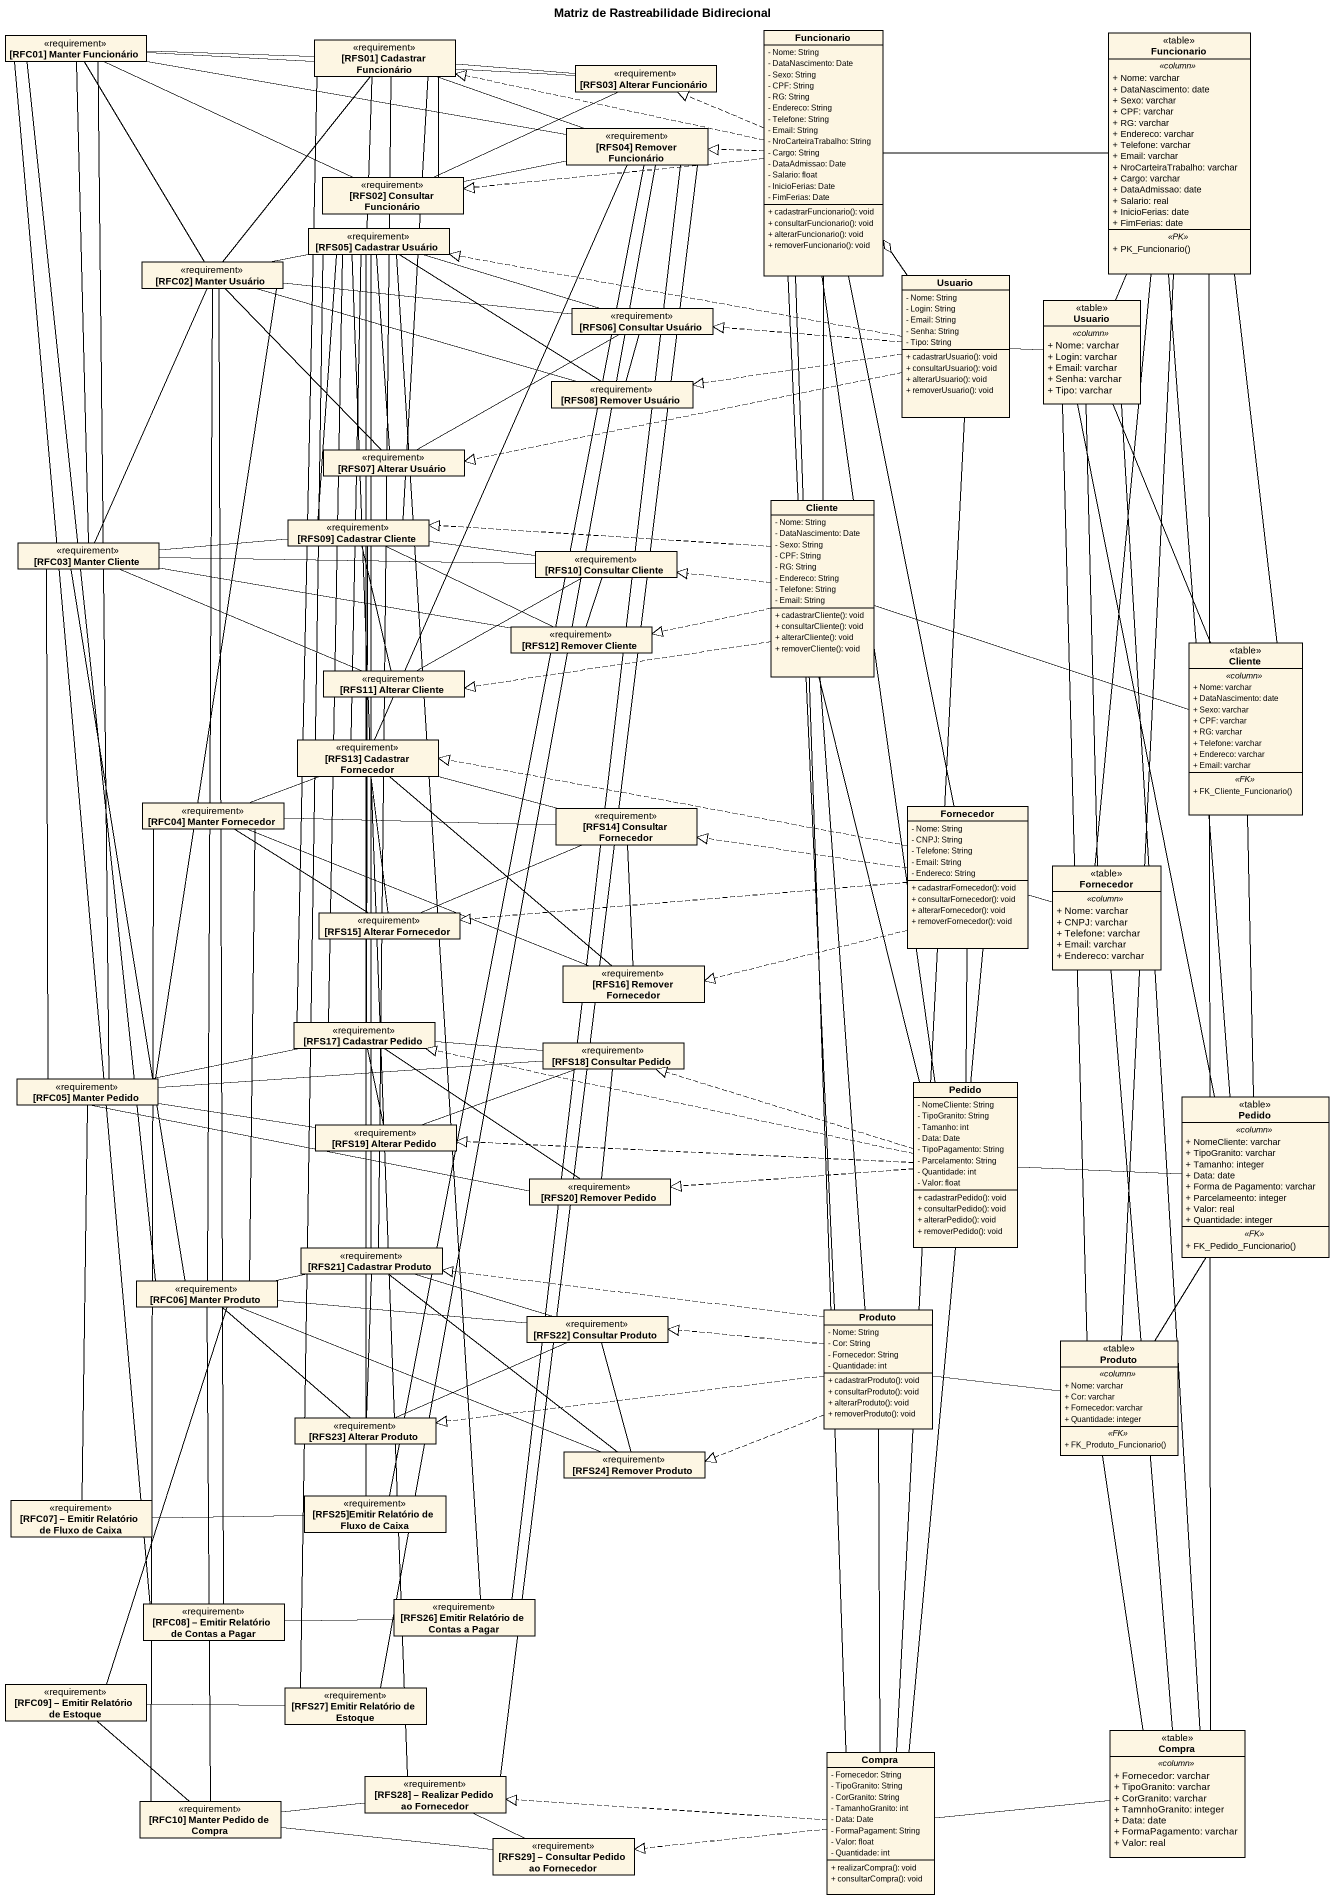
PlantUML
@startuml
title Matriz de Rastreabilidade Bidirecional
hide circle
hide empty members
skinparam classAttributeIconSize 0
class "[RFC01] Manter Funcionário" as RFC01_Manter_Funcionário <<requirement>>
class "[RFS01] Cadastrar Funcionário" as RFS01_Cadastrar_Funcionário <<requirement>>
class Funcionario {
  - Nome: String
  - DataNascimento: Date
  - Sexo: String
  - CPF: String
  - RG: String
  - Endereco: String
  - Telefone: String
  - Email: String
  - NroCarteiraTrabalho: String
  - Cargo: String
  - DataAdmissao: Date
  - Salario: float
  - InicioFerias: Date
  - FimFerias: Date
  + cadastrarFuncionario(): void
  + consultarFuncionario(): void
  + alterarFuncionario(): void
  + removerFuncionario(): void
}
class "Funcionario" as Funcionario_2 <<table>> {
  .. <<column>> ..
  + Nome: varchar
  + DataNascimento: date
  + Sexo: varchar
  + CPF: varchar
  + RG: varchar
  + Endereco: varchar
  + Telefone: varchar
  + Email: varchar
  + NroCarteiraTrabalho: varchar
  + Cargo: varchar
  + DataAdmissao: date
  + Salario: real
  + InicioFerias: date
  + FimFerias: date
  .. <<PK>> ..
  + PK_Funcionario()
}
class "[RFS03] Alterar Funcionário" as RFS03_Alterar_Funcionário <<requirement>>
class "[RFS04] Remover Funcionário" as RFS04_Remover_Funcionário <<requirement>>
class "[RFS02] Consultar Funcionário" as RFS02_Consultar_Funcionário <<requirement>>
class "[RFS05] Cadastrar Usuário" as RFS05_Cadastrar_Usuário <<requirement>>
class "[RFC02] Manter Usuário" as RFC02_Manter_Usuário <<requirement>>
class Usuario {
  - Nome: String
  - Login: String
  - Email: String
  - Senha: String
  - Tipo: String
  + cadastrarUsuario(): void
  + consultarUsuario(): void
  + alterarUsuario(): void
  + removerUsuario(): void
}
class "[RFS06] Consultar Usuário" as RFS06_Consultar_Usuário <<requirement>>
class "Usuario" as Usuario_2 <<table>> {
  .. <<column>> ..
  + Nome: varchar
  + Login: varchar
  + Email: varchar
  + Senha: varchar
  + Tipo: varchar
}
class "[RFS08] Remover Usuário" as RFS08_Remover_Usuário <<requirement>>
class "[RFS07] Alterar Usuário" as RFS07_Alterar_Usuário <<requirement>>
class "[RFS09] Cadastrar Cliente" as RFS09_Cadastrar_Cliente <<requirement>>
class Cliente {
  - Nome: String
  - DataNascimento: Date
  - Sexo: String
  - CPF: String
  - RG: String
  - Endereco: String
  - Telefone: String
  - Email: String
  + cadastrarCliente(): void
  + consultarCliente(): void
  + alterarCliente(): void
  + removerCliente(): void
}
class "[RFC03] Manter Cliente" as RFC03_Manter_Cliente <<requirement>>
class "[RFS10] Consultar Cliente" as RFS10_Consultar_Cliente <<requirement>>
class "[RFS12] Remover Cliente" as RFS12_Remover_Cliente <<requirement>>
class "Cliente" as Cliente_2 <<table>> {
  .. <<column>> ..
  + Nome: varchar
  + DataNascimento: date
  + Sexo: varchar
  + CPF: varchar
  + RG: varchar
  + Telefone: varchar
  + Endereco: varchar
  + Email: varchar
  .. <<FK>> ..
  + FK_Cliente_Funcionario()
}
class "[RFS11] Alterar Cliente" as RFS11_Alterar_Cliente <<requirement>>
class "[RFS13] Cadastrar Fornecedor" as RFS13_Cadastrar_Fornecedor <<requirement>>
class "[RFC04] Manter Fornecedor" as RFC04_Manter_Fornecedor <<requirement>>
class "[RFS14] Consultar Fornecedor" as RFS14_Consultar_Fornecedor <<requirement>>
class Fornecedor {
  - Nome: String
  - CNPJ: String
  - Telefone: String
  - Email: String
  - Endereco: String
  + cadastrarFornecedor(): void
  + consultarFornecedor(): void
  + alterarFornecedor(): void
  + removerFornecedor(): void
}
class "Fornecedor" as Fornecedor_2 <<table>> {
  .. <<column>> ..
  + Nome: varchar
  + CNPJ: varchar
  + Telefone: varchar
  + Email: varchar
  + Endereco: varchar
}
class "[RFS15] Alterar Fornecedor" as RFS15_Alterar_Fornecedor <<requirement>>
class "[RFS16] Remover Fornecedor" as RFS16_Remover_Fornecedor <<requirement>>
class "[RFS17] Cadastrar Pedido" as RFS17_Cadastrar_Pedido <<requirement>>
class "[RFS18] Consultar Pedido" as RFS18_Consultar_Pedido <<requirement>>
class "[RFC05] Manter Pedido" as RFC05_Manter_Pedido <<requirement>>
class Pedido {
  - NomeCliente: String
  - TipoGranito: String
  - Tamanho: int
  - Data: Date
  - TipoPagamento: String
  - Parcelamento: String
  - Quantidade: int
  - Valor: float
  + cadastrarPedido(): void
  + consultarPedido(): void
  + alterarPedido(): void
  + removerPedido(): void
}
class "[RFS19] Alterar Pedido" as RFS19_Alterar_Pedido <<requirement>>
class "Pedido" as Pedido_2 <<table>> {
  .. <<column>> ..
  + NomeCliente: varchar
  + TipoGranito: varchar
  + Tamanho: integer
  + Data: date
  + Forma de Pagamento: varchar
  + Parcelameento: integer
  + Valor: real
  + Quantidade: integer
  .. <<FK>> ..
  + FK_Pedido_Funcionario()
}
class "[RFS20] Remover Pedido" as RFS20_Remover_Pedido <<requirement>>
class "[RFS21] Cadastrar Produto" as RFS21_Cadastrar_Produto <<requirement>>
class "[RFC06] Manter Produto" as RFC06_Manter_Produto <<requirement>>
class "[RFS22] Consultar Produto" as RFS22_Consultar_Produto <<requirement>>
class Produto {
  - Nome: String
  - Cor: String
  - Fornecedor: String
  - Quantidade: int
  + cadastrarProduto(): void
  + consultarProduto(): void
  + alterarProduto(): void
  + removerProduto(): void
}
class "Produto" as Produto_2 <<table>> {
  .. <<column>> ..
  + Nome: varchar
  + Cor: varchar
  + Fornecedor: varchar
  + Quantidade: integer
  .. <<FK>> ..
  + FK_Produto_Funcionario()
}
class "[RFS23] Alterar Produto" as RFS23_Alterar_Produto <<requirement>>
class "[RFS24] Remover Produto" as RFS24_Remover_Produto <<requirement>>
class "[RFC07] – Emitir Relatório de Fluxo de Caixa" as RFC07_Emitir_Relatório_de <<requirement>>
class "[RFS25]Emitir Relatório de Fluxo de Caixa" as RFS25_Emitir_Relatório_de <<requirement>>
class "[RFC08] – Emitir Relatório de Contas a Pagar" as RFC08_Emitir_Relatório_de <<requirement>>
class "[RFS26] Emitir Relatório de Contas a Pagar" as RFS26_Emitir_Relatório_de <<requirement>>
class "[RFC09] – Emitir Relatório de Estoque" as RFC09_Emitir_Relatório_de <<requirement>>
class "[RFS27] Emitir Relatório de Estoque" as RFS27_Emitir_Relatório_de <<requirement>>
class Compra <<table>> {
  .. <<column>> ..
  + Fornecedor: varchar
  + TipoGranito: varchar
  + CorGranito: varchar
  + TamnhoGranito: integer
  + Data: date
  + FormaPagamento: varchar
  + Valor: real
}
class "Compra" as Compra_2 {
  - Fornecedor: String
  - TipoGranito: String
  - CorGranito: String
  - TamanhoGranito: int
  - Data: Date
  - FormaPagament: String
  - Valor: float
  - Quantidade: int
  + realizarCompra(): void
  + consultarCompra(): void
}
class "[RFC10] Manter Pedido de Compra" as RFC10_Manter_Pedido_de <<requirement>>
class "[RFS28] – Realizar Pedido ao Fornecedor" as RFS28_Realizar_Pedido_ao <<requirement>>
class "[RFS29] – Consultar Pedido ao Fornecedor" as RFS29_Consultar_Pedido_ao <<requirement>>
RFC01_Manter_Funcionário -right- RFS01_Cadastrar_Funcionário
RFC01_Manter_Funcionário -right- RFS03_Alterar_Funcionário
RFC01_Manter_Funcionário -right- RFS04_Remover_Funcionário
RFC01_Manter_Funcionário -right- RFS02_Consultar_Funcionário
RFC01_Manter_Funcionário -- RFC02_Manter_Usuário
RFC01_Manter_Funcionário -- RFC03_Manter_Cliente
RFC01_Manter_Funcionário -- RFC05_Manter_Pedido
RFC01_Manter_Funcionário -- RFC06_Manter_Produto
RFC01_Manter_Funcionário -- RFC08_Emitir_Relatório_de
RFS01_Cadastrar_Funcionário -right- RFS03_Alterar_Funcionário
RFS01_Cadastrar_Funcionário -right- RFS04_Remover_Funcionário
RFS01_Cadastrar_Funcionário -- RFS02_Consultar_Funcionário
RFS01_Cadastrar_Funcionário -- RFS05_Cadastrar_Usuário
RFS01_Cadastrar_Funcionário -- RFS09_Cadastrar_Cliente
RFS01_Cadastrar_Funcionário -- RFS17_Cadastrar_Pedido
RFS01_Cadastrar_Funcionário -- RFS21_Cadastrar_Produto
Funcionario .left.|> RFS01_Cadastrar_Funcionário
Funcionario .left.|> RFS03_Alterar_Funcionário
Funcionario .left.|> RFS04_Remover_Funcionário
Funcionario .left.|> RFS02_Consultar_Funcionário
Funcionario -- Cliente
Funcionario -- Fornecedor
Funcionario -- Pedido
Funcionario -- Produto
Funcionario_2 -left- Funcionario
Funcionario_2 -- Usuario_2
Funcionario_2 -- Fornecedor_2
Funcionario_2 -- Compra
RFS04_Remover_Funcionário -- RFS13_Cadastrar_Fornecedor
RFS04_Remover_Funcionário -- RFS25_Emitir_Relatório_de
RFS04_Remover_Funcionário -- RFS26_Emitir_Relatório_de
RFS04_Remover_Funcionário -- RFS27_Emitir_Relatório_de
RFS04_Remover_Funcionário -- RFS28_Realizar_Pedido_ao
RFS02_Consultar_Funcionário -right- RFS03_Alterar_Funcionário
RFS02_Consultar_Funcionário -right- RFS04_Remover_Funcionário
RFS05_Cadastrar_Usuário -- RFS08_Remover_Usuário
RFS05_Cadastrar_Usuário -- RFS07_Alterar_Usuário
RFS05_Cadastrar_Usuário -- RFS09_Cadastrar_Cliente
RFS05_Cadastrar_Usuário -- RFS13_Cadastrar_Fornecedor
RFS05_Cadastrar_Usuário -- RFS17_Cadastrar_Pedido
RFS05_Cadastrar_Usuário -- RFS21_Cadastrar_Produto
RFS05_Cadastrar_Usuário -- RFS25_Emitir_Relatório_de
RFS05_Cadastrar_Usuário -- RFS26_Emitir_Relatório_de
RFS05_Cadastrar_Usuário -- RFS27_Emitir_Relatório_de
RFS05_Cadastrar_Usuário -- RFS28_Realizar_Pedido_ao
RFC02_Manter_Usuário -up- RFS01_Cadastrar_Funcionário
RFC02_Manter_Usuário -right- RFS05_Cadastrar_Usuário
RFC02_Manter_Usuário -right- RFS06_Consultar_Usuário
RFC02_Manter_Usuário -right- RFS08_Remover_Usuário
RFC02_Manter_Usuário -- RFS07_Alterar_Usuário
RFC02_Manter_Usuário -- RFC03_Manter_Cliente
RFC02_Manter_Usuário -- RFC05_Manter_Pedido
RFC02_Manter_Usuário -- RFC06_Manter_Produto
RFC02_Manter_Usuário -- RFC08_Emitir_Relatório_de
Usuario -up-o Funcionario
Usuario .left.|> RFS05_Cadastrar_Usuário
Usuario .left.|> RFS06_Consultar_Usuário
Usuario .left.|> RFS08_Remover_Usuário
Usuario .left.|> RFS07_Alterar_Usuário
RFS06_Consultar_Usuário -left- RFS05_Cadastrar_Usuário
RFS06_Consultar_Usuário -- RFS08_Remover_Usuário
RFS06_Consultar_Usuário -left- RFS07_Alterar_Usuário
Usuario_2 -left- Usuario
Usuario_2 -- Fornecedor_2
Usuario_2 -- Compra
RFS09_Cadastrar_Cliente -right- RFS12_Remover_Cliente
RFS09_Cadastrar_Cliente -- RFS11_Alterar_Cliente
RFS09_Cadastrar_Cliente -- RFS17_Cadastrar_Pedido
Cliente .left.|> RFS09_Cadastrar_Cliente
Cliente .left.|> RFS10_Consultar_Cliente
Cliente .left.|> RFS12_Remover_Cliente
Cliente .left.|> RFS11_Alterar_Cliente
Cliente -- Pedido
Cliente -- Produto
RFC03_Manter_Cliente -right- RFS09_Cadastrar_Cliente
RFC03_Manter_Cliente -right- RFS10_Consultar_Cliente
RFC03_Manter_Cliente -right- RFS12_Remover_Cliente
RFC03_Manter_Cliente -right- RFS11_Alterar_Cliente
RFC03_Manter_Cliente -- RFC05_Manter_Pedido
RFC03_Manter_Cliente -- RFC06_Manter_Produto
RFS10_Consultar_Cliente -left- RFS09_Cadastrar_Cliente
RFS10_Consultar_Cliente -- RFS12_Remover_Cliente
RFS10_Consultar_Cliente -left- RFS11_Alterar_Cliente
Cliente_2 -up- Funcionario_2
Cliente_2 -up- Usuario_2
Cliente_2 -left- Cliente
RFS13_Cadastrar_Fornecedor -- RFS15_Alterar_Fornecedor
RFS13_Cadastrar_Fornecedor -- RFS16_Remover_Fornecedor
RFC04_Manter_Fornecedor -right- RFS13_Cadastrar_Fornecedor
RFC04_Manter_Fornecedor -right- RFS14_Consultar_Fornecedor
RFC04_Manter_Fornecedor -- RFS15_Alterar_Fornecedor
RFC04_Manter_Fornecedor -right- RFS16_Remover_Fornecedor
RFC04_Manter_Fornecedor -- RFC06_Manter_Produto
RFC04_Manter_Fornecedor -- RFC10_Manter_Pedido_de
RFS14_Consultar_Fornecedor -left- RFS13_Cadastrar_Fornecedor
RFS14_Consultar_Fornecedor -left- RFS15_Alterar_Fornecedor
RFS14_Consultar_Fornecedor -- RFS16_Remover_Fornecedor
Fornecedor .left.|> RFS13_Cadastrar_Fornecedor
Fornecedor .left.|> RFS14_Consultar_Fornecedor
Fornecedor .left.|> RFS15_Alterar_Fornecedor
Fornecedor .left.|> RFS16_Remover_Fornecedor
Fornecedor_2 -left- Fornecedor
Fornecedor_2 -- Compra
RFS17_Cadastrar_Pedido -right- RFS18_Consultar_Pedido
RFS17_Cadastrar_Pedido -left- RFC05_Manter_Pedido
RFS17_Cadastrar_Pedido -- RFS19_Alterar_Pedido
RFS17_Cadastrar_Pedido -- RFS20_Remover_Pedido
RFS18_Consultar_Pedido -left- RFS19_Alterar_Pedido
RFS18_Consultar_Pedido -- RFS20_Remover_Pedido
RFC05_Manter_Pedido -right- RFS18_Consultar_Pedido
RFC05_Manter_Pedido -right- RFS19_Alterar_Pedido
RFC05_Manter_Pedido -right- RFS20_Remover_Pedido
RFC05_Manter_Pedido -- RFC07_Emitir_Relatório_de
Pedido -up- Fornecedor
Pedido .left.|> RFS17_Cadastrar_Pedido
Pedido .left.|> RFS18_Consultar_Pedido
Pedido .left.|> RFS19_Alterar_Pedido
Pedido .left.|> RFS20_Remover_Pedido
Pedido_2 -up- Funcionario_2
Pedido_2 -up- Usuario_2
Pedido_2 -up- Cliente_2
Pedido_2 -left- Pedido
Pedido_2 -- Produto_2
RFS21_Cadastrar_Produto -right- RFS22_Consultar_Produto
RFS21_Cadastrar_Produto -- RFS23_Alterar_Produto
RFS21_Cadastrar_Produto -- RFS24_Remover_Produto
RFC06_Manter_Produto -right- RFS21_Cadastrar_Produto
RFC06_Manter_Produto -right- RFS22_Consultar_Produto
RFC06_Manter_Produto -- RFS23_Alterar_Produto
RFC06_Manter_Produto -right- RFS24_Remover_Produto
RFC06_Manter_Produto -- RFC09_Emitir_Relatório_de
RFS22_Consultar_Produto -left- RFS23_Alterar_Produto
RFS22_Consultar_Produto -- RFS24_Remover_Produto
Produto .left.|> RFS21_Cadastrar_Produto
Produto .left.|> RFS22_Consultar_Produto
Produto .left.|> RFS23_Alterar_Produto
Produto .left.|> RFS24_Remover_Produto
Produto_2 -up- Funcionario_2
Produto_2 -up- Usuario_2
Produto_2 -left- Produto
RFC07_Emitir_Relatório_de -right- RFS25_Emitir_Relatório_de
RFC08_Emitir_Relatório_de -right- RFS26_Emitir_Relatório_de
RFC09_Emitir_Relatório_de -right- RFS27_Emitir_Relatório_de
RFC09_Emitir_Relatório_de -- RFC10_Manter_Pedido_de
Compra -up- Produto_2
Compra -left- Compra_2
Compra_2 -up- Funcionario
Compra_2 -up- Usuario
Compra_2 -up- Fornecedor
Compra_2 -up- Produto
Compra_2 .left.|> RFS28_Realizar_Pedido_ao
Compra_2 .left.|> RFS29_Consultar_Pedido_ao
RFC10_Manter_Pedido_de -up- RFC06_Manter_Produto
RFC10_Manter_Pedido_de -right- RFS28_Realizar_Pedido_ao
RFC10_Manter_Pedido_de -right- RFS29_Consultar_Pedido_ao
RFS28_Realizar_Pedido_ao -right- RFS29_Consultar_Pedido_ao
@enduml
